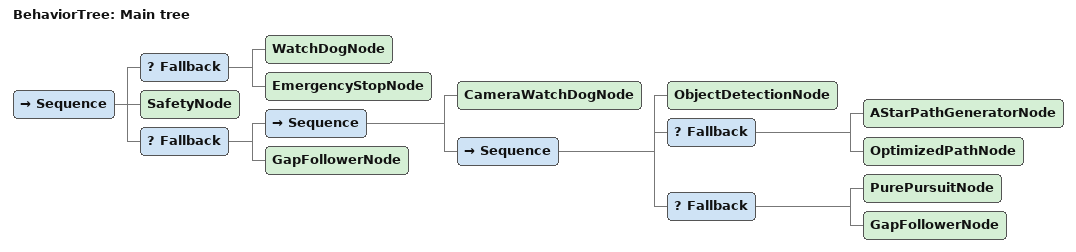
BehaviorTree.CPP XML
<?xml version="1.0" encoding="UTF-8"?>
<root BTCPP_format="4"
      main_tree_to_execute="Main tree">
  <BehaviorTree ID="Main tree">
    <Sequence>
      <Fallback>
        <WatchDogNode/>
        <EmergencyStopNode/>
      </Fallback>
      <SafetyNode/>
      <Fallback>
        <Sequence>
          <CameraWatchDogNode/>
          <Sequence>
            <ObjectDetectionNode/>
            <Fallback>
              <AStarPathGeneratorNode/>
              <OptimizedPathNode/>
            </Fallback>
            <Fallback>
              <PurePursuitNode/>
              <GapFollowerNode/>
            </Fallback>
          </Sequence>
        </Sequence>
        <GapFollowerNode/>
      </Fallback>
    </Sequence>
  </BehaviorTree>

</root>
